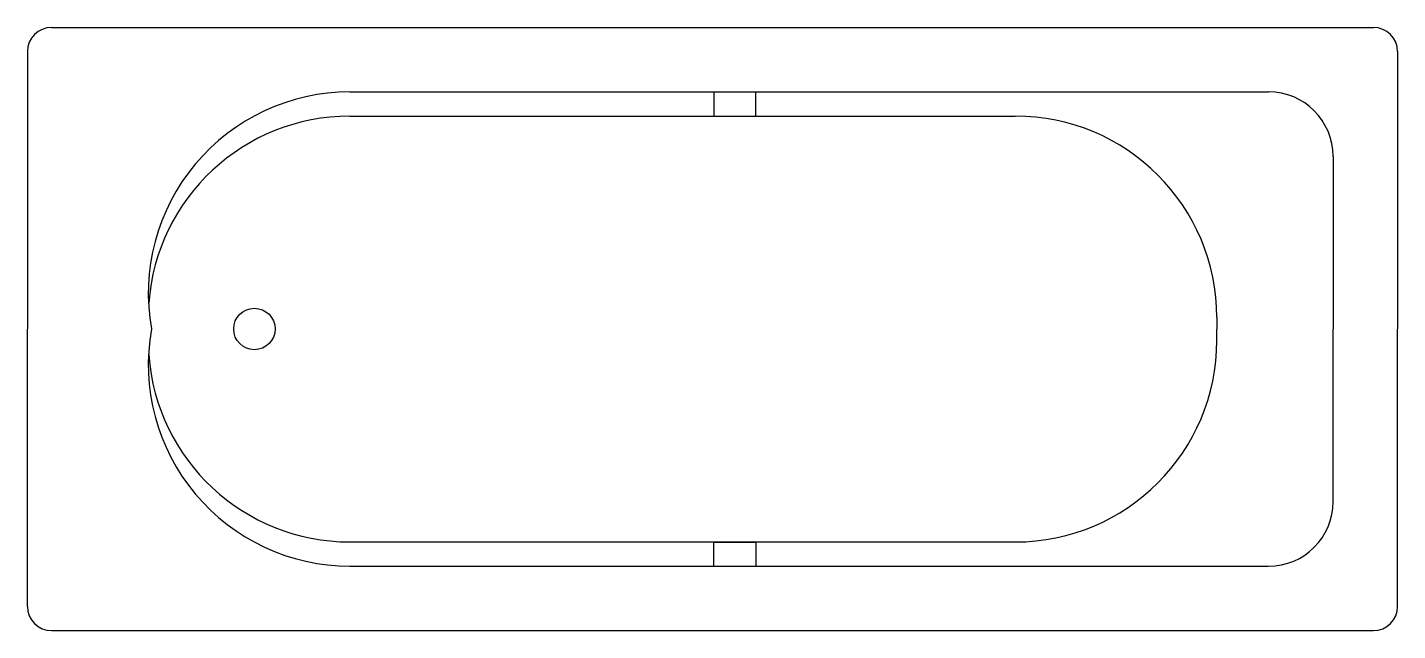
# Model space of a CAD drawing. Extents: x 0 to 170, y 0 to 75.
import ezdxf

# ---------------------------------------------------------------- set-up
doc = ezdxf.new("R2010")
doc.units = 0
doc.header["$LTSCALE"] = 5
doc.header["$MEASUREMENT"] = 0
doc.layers.get('0').update_dxf_attribs({"linetype": 'CONTINUOUS'})

msp = doc.modelspace()

# ---------------------------------------------------------------- linework, layer by layer
at = {"color": 0, "linetype": 'ByBlock'}
for p, q in [((3.03, 74.83), (167, 74.83)), ((0.03, 71.83), (0.03, 37.43)), ((170, 71.83), (170, 37.43)), ((40.03, 66.83), (154, 66.83)), ((85.2, 66.83), (85.2, 63.84)), ((90.39, 63.84), (90.39, 66.83)), ((40.03, 63.83), (122.58, 63.83)), ((85.2, 63.84), (90.39, 63.84)), ((162, 58.83), (162, 37.43)), ((0.03, 3), (0.03, 37.41)), ((147.58, 38.83), (147.58, 37.43)), ((147.58, 36), (147.58, 37.41)), ((162, 16), (162, 37.41)), ((170, 3), (170, 37.41)), ((40.03, 11), (122.58, 11)), ((85.2, 10.99), (90.39, 10.99)), ((85.2, 8), (85.2, 10.99)), ((90.39, 10.99), (90.39, 8)), ((40.03, 8), (154, 8)), ((3.03, 0), (167, 0))]:
    msp.add_line(p, q, dxfattribs=at)
msp.add_circle((28.19, 37.42), 2.57, dxfattribs=at)
for centre, radius, start, end in [((3.03, 71.83), 3, 90, 180), ((167, 71.83), 3, 0, 90), ((40.03, 41.83), 25, 90, 190.1522), ((154, 58.83), 8, 0, 90), ((40.03, 38.83), 25, 90, 175.9315), ((122.58, 38.83), 25, 0, 90), ((40.03, 33), 25, 169.8478, 270), ((122.58, 36), 25, 270, 0), ((40.03, 36), 25, 184.0685, 270), ((154, 16), 8, 270, 0), ((3.03, 3), 3, 180, 270), ((167, 3), 3, 270, 0)]:
    msp.add_arc(centre, radius, start, end, dxfattribs=at)

doc.saveas('drawing.dxf')
